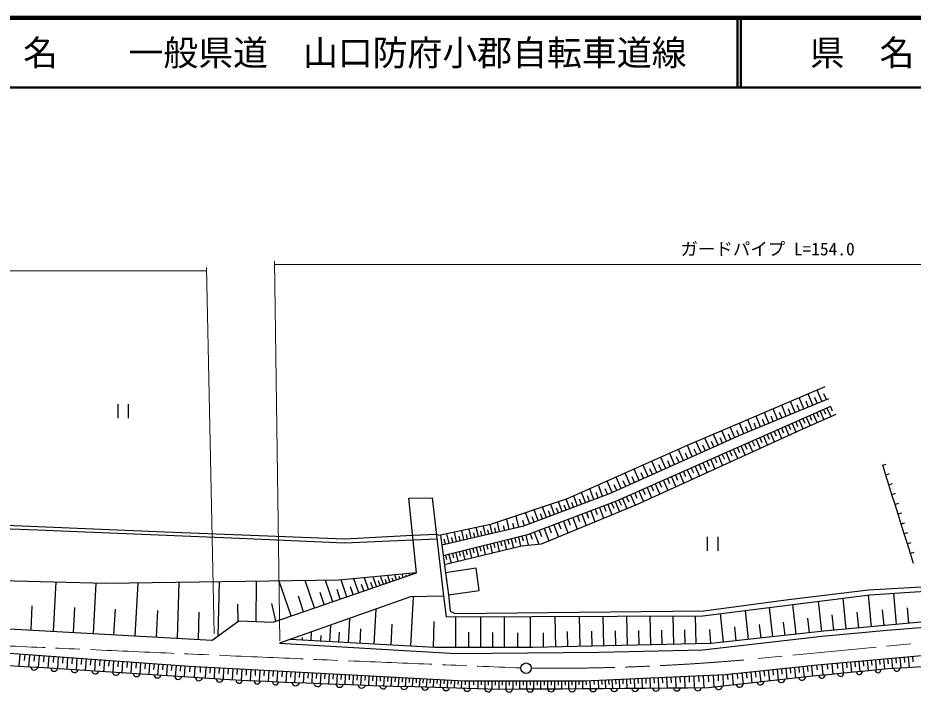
# Model space of a CAD drawing. Units: millimetres, scale not verified. Extents: x 40000 to 680000, y 20000 to 380000.
# Drawn here: x 194622 to 322937, y 283347 to 380000 of the extents above; entities that cross this region are included whole.
import ezdxf
from ezdxf.enums import TextEntityAlignment as Align

# ---------------------------------------------------------------- set-up
doc = ezdxf.new("R2010")
doc.units = ezdxf.units.MM
doc.header["$LTSCALE"] = 1000
doc.linetypes.add('CHAIN', pattern=[18.5, 12, -1.5, 3.5, -1.5])
doc.linetypes.add('DASHED', pattern=[7.5, 6, -1.5])
for name, color, linetype, lineweight in [('M-BGD', 7, 'Continuous', 25), ('M-BGD-EXST', 7, 'Continuous', 25), ('M-BMK', 2, 'CHAIN', 13), ('M-BMK-SRVR', 3, 'Continuous', 25), ('M-STR-HTXT', 7, 'Continuous', 13), ('M-TTL', 2, 'Continuous', 140), ('M-TTL-LINE', 7, 'Continuous', 50)]:
    doc.layers.add(name, color=color, linetype=linetype, lineweight=lineweight)
doc.layers.add('M-TTL-TXT', color=7, linetype='Continuous')
doc.styles.add('ＭＳ ゴシック', font='')
doc.styles.get('ＭＳ ゴシック').set_extended_font_data('MS Gothic')

msp = doc.modelspace()

# ---------------------------------------------------------------- linework, layer by layer
at = {"layer": 'M-BGD'}
for p, q in [((308559, 324500), (307895, 326104)), ((309851, 325035), (309181, 326655)), ((310502, 325305), (310165, 326118)), ((306011, 323446), (305360, 325019)), ((307279, 323971), (306621, 325559)), ((307917, 324235), (307587, 325033)), ((309203, 324767), (308870, 325573)), ((302279, 321901), (301646, 323430)), ((303511, 322411), (302872, 323955)), ((304132, 322668), (303811, 323443)), ((304755, 322926), (304110, 324484)), ((305382, 323185), (305057, 323968)), ((306643, 323707), (306316, 324498)), ((309116, 323406), (309388, 322788)), ((309610, 323624), (310153, 322394)), ((310102, 323842), (310373, 323229)), ((310592, 324058), (311132, 322837)), ((311081, 324274), (311349, 323666)), ((299850, 320895), (299229, 322395)), ((301059, 321395), (300432, 322910)), ((301667, 321647), (301352, 322408)), ((302894, 322155), (302576, 322923)), ((306111, 322079), (306390, 321447)), ((306616, 322302), (307173, 321043)), ((307120, 322524), (307397, 321897)), ((307622, 322746), (308174, 321496)), ((308122, 322967), (308397, 322344)), ((308620, 323187), (309167, 321947)), ((296208, 319313), (295536, 320815)), ((297398, 319846), (296735, 321328)), ((297987, 320109), (297657, 320845)), ((298652, 320399), (298037, 321885)), ((299250, 320646), (298941, 321393)), ((300453, 321145), (300141, 321898)), ((303554, 320949), (304123, 319660)), ((304069, 321176), (304353, 320535)), ((304582, 321403), (305147, 320125)), ((305094, 321629), (305375, 320992)), ((305603, 321854), (306164, 320585)), ((293782, 318228), (293093, 319769)), ((295003, 318774), (294322, 320295)), ((295608, 319045), (295269, 319800)), ((296805, 319580), (296471, 320326)), ((300420, 319564), (301002, 318246)), ((300947, 319797), (301237, 319141)), ((301472, 320029), (302050, 318721)), ((301996, 320261), (302284, 319609)), ((302517, 320491), (303091, 319193)), ((303036, 320720), (303322, 320074)), ((291292, 317114), (290585, 318696)), ((292545, 317675), (291847, 319236)), ((293166, 317952), (292819, 318728)), ((294395, 318502), (294052, 319268)), ((297752, 318386), (298049, 317714)), ((298290, 318623), (298881, 317285)), ((298825, 318860), (299120, 318193)), ((299359, 319096), (299946, 317767)), ((299890, 319330), (300183, 318669)), ((287487, 315412), (286776, 317003)), ((288758, 315980), (288048, 317568)), ((289393, 316264), (289038, 317057)), ((290026, 316548), (289317, 318132)), ((290660, 316831), (290306, 317623)), ((291921, 317395), (291569, 318181)), ((294483, 316942), (294787, 316254)), ((295034, 317185), (295639, 315815)), ((295581, 317427), (295883, 316745)), ((296127, 317668), (296728, 316309)), ((296671, 317908), (296970, 317231)), ((297213, 318148), (297809, 316799)), ((284939, 314272), (284224, 315868)), ((286214, 314842), (285501, 316436)), ((286851, 315127), (286495, 315923)), ((288123, 315696), (287768, 316491)), ((291701, 315713), (292321, 314311)), ((292262, 315961), (292571, 315262)), ((292821, 316207), (293435, 314816)), ((293377, 316453), (293683, 315760)), ((293931, 316698), (294541, 315318)), ((318576, 315875), (319053, 316025)), ((319018, 314467), (318576, 315875)), ((282380, 313127), (281663, 314730)), ((283661, 313700), (282945, 315300)), ((284300, 313986), (283942, 314785)), ((285577, 314557), (285220, 315355)), ((288865, 314460), (289181, 313746)), ((289437, 314712), (290066, 313289)), ((290006, 314964), (290320, 314255)), ((290574, 315215), (291198, 313802)), ((291139, 315464), (291449, 314761)), ((319495, 314616), (319018, 314467)), ((319461, 313059), (319018, 314467)), ((279812, 311978), (279092, 313587)), ((281097, 312553), (280379, 314159)), ((281739, 312840), (281380, 313643)), ((283021, 313414), (282663, 314214)), ((285975, 313183), (286618, 311726)), ((286557, 313440), (286878, 312715)), ((287138, 313697), (287776, 312251)), ((287716, 313952), (288034, 313232)), ((288292, 314207), (288925, 312772)), ((319938, 313208), (319461, 313059)), ((275971, 310505), (275422, 311956)), ((277172, 310960), (276597, 312478)), ((277793, 311195), (277499, 311972)), ((278428, 311436), (277827, 313025)), ((279146, 311708), (278794, 312511)), ((280455, 312266), (280096, 313070)), ((283028, 311881), (283356, 311139)), ((283622, 312144), (284275, 310665)), ((284213, 312405), (284539, 311668)), ((284803, 312665), (285451, 311198)), ((285390, 312925), (285713, 312194)), ((319903, 311650), (319461, 313059)), ((272650, 309247), (272128, 310626)), ((273728, 309656), (273221, 310993)), ((274270, 309861), (274013, 310538)), ((274824, 310071), (274299, 311456)), ((275391, 310286), (275123, 310994)), ((276565, 310730), (276284, 311472)), ((280233, 310649), (280851, 309214)), ((280759, 310879), (281073, 310147)), ((281266, 311103), (281908, 309650)), ((281848, 311360), (282172, 310626)), ((282435, 311619), (283090, 310137)), ((320380, 311800), (319903, 311650)), ((320345, 310242), (319903, 311650)), ((269208, 307944), (268635, 309457)), ((270391, 308392), (269835, 309859)), ((270969, 308611), (270695, 309333)), ((271538, 308826), (270999, 310249)), ((272098, 309038), (271833, 309739)), ((273193, 309453), (272936, 310132)), ((276737, 309328), (277328, 307761)), ((277363, 309565), (277656, 308791)), ((277983, 309799), (278560, 308269)), ((278594, 310030), (278880, 309274)), ((279199, 310258), (279763, 308765)), ((279718, 310454), (280029, 309718)), ((320822, 310392), (320345, 310242)), ((320787, 308834), (320345, 310242)), ((264668, 308129), (265005, 306669)), ((265990, 308571), (266357, 306981)), ((267988, 307482), (267397, 309042)), ((268603, 307714), (268312, 308483)), ((269804, 308169), (269522, 308914)), ((273487, 308101), (273801, 307269)), ((274153, 308352), (274774, 306708)), ((274810, 308600), (275117, 307788)), ((275460, 308846), (276066, 307241)), ((276102, 309088), (276402, 308296)), ((321264, 308984), (320787, 308834)), ((321229, 307426), (320787, 308834)), ((259601, 305422), (259302, 306716)), ((260624, 305658), (260330, 306932)), ((261631, 305891), (261342, 307145)), ((262623, 306119), (262338, 307354)), ((263134, 306237), (262987, 306877)), ((263666, 306360), (263359, 307690)), ((264189, 307216), (264350, 306518)), ((265530, 307568), (265700, 306830)), ((267252, 307203), (267004, 307940)), ((270036, 306797), (270704, 305030)), ((270743, 307064), (271073, 306191)), ((271441, 307328), (272093, 305603)), ((272131, 307589), (272453, 306736)), ((272813, 307846), (273450, 306162)), ((321706, 307576), (321229, 307426)), ((321671, 306018), (321229, 307426)), ((256433, 304691), (256119, 306047)), ((256971, 304815), (256816, 305488)), ((257505, 304938), (257197, 306274)), ((258035, 305061), (257882, 305723)), ((258561, 305182), (258258, 306497)), ((259083, 305302), (258932, 305955)), ((260114, 305540), (259966, 306182)), ((261129, 305775), (260984, 306407)), ((262129, 306005), (261985, 306628)), ((265844, 305444), (266003, 304805)), ((266355, 305572), (266675, 304290)), ((266868, 305700), (267035, 305031)), ((267404, 305833), (267756, 304418)), ((268028, 306038), (268318, 305271)), ((268642, 306270), (269283, 304572)), ((269321, 306527), (269658, 305632)), ((322148, 306168), (321671, 306018)), ((322113, 304610), (321671, 306018)), ((255890, 304565), (255732, 305249)), ((260815, 304191), (260970, 303571)), ((261311, 304314), (261621, 303070)), ((261809, 304438), (261964, 303815)), ((262308, 304563), (262620, 303311)), ((262808, 304688), (262965, 304060)), ((263311, 304813), (263624, 303554)), ((263814, 304938), (263972, 304307)), ((264319, 305064), (264635, 303798)), ((264826, 305191), (264984, 304555)), ((265334, 305317), (265652, 304043)), ((322590, 304759), (322113, 304610)), ((322555, 303201), (322113, 304610)), ((255928, 302973), (256078, 302371)), ((256413, 303094), (256714, 301886)), ((256899, 303214), (257050, 302609)), ((257384, 303335), (257686, 302121)), ((257870, 303456), (258021, 302847)), ((258357, 303578), (258661, 302356)), ((258845, 303700), (258998, 303087)), ((259336, 303822), (259642, 302593)), ((259827, 303945), (259981, 303328)), ((260320, 304067), (260629, 302831)), ((323032, 303351), (322555, 303201)), ((322997, 301793), (322555, 303201)), ((250789, 300108), (250710, 300338)), ((251262, 300271), (251242, 300328)), ((260287, 301105), (255893, 300466)), ((255893, 300466), (256356, 297280)), ((260750, 297918), (260287, 301105)), ((199704, 292056), (200100, 299160)), ((217684, 299055), (217461, 291068)), ((223461, 299140), (223278, 291374)), ((228763, 299219), (228715, 293471)), ((233811, 294271), (232093, 299268)), ((237142, 295416), (235798, 299323)), ((239746, 296311), (238695, 299366)), ((241791, 297014), (240961, 299426)), ((243471, 297592), (242782, 299596)), ((244868, 298072), (244296, 299738)), ((245475, 298281), (245214, 299040)), ((246029, 298472), (245553, 299855)), ((246533, 298645), (246317, 299276)), ((247006, 298808), (246612, 299954)), ((247479, 298970), (247302, 299486)), ((247952, 299133), (247636, 300050)), ((248425, 299295), (248287, 299697)), ((248898, 299458), (248661, 300146)), ((249370, 299621), (249272, 299907)), ((249843, 299783), (249685, 300242)), ((250316, 299946), (250257, 300118)), ((205453, 291737), (205855, 298950)), ((211419, 291405), (211840, 298968)), ((240826, 296683), (240362, 298033)), ((242670, 297317), (242292, 298416)), ((244202, 297843), (243888, 298757)), ((256356, 297280), (260750, 297918)), ((235579, 294878), (234819, 297088)), ((238524, 295891), (237930, 297618)), ((250930, 289933), (251321, 297003)), ((313334, 292377), (312918, 296830)), ((316966, 292716), (316540, 297286)), ((320572, 293053), (320154, 297535)), ((196617, 295703), (196483, 292273)), ((202568, 291897), (202767, 295476)), ((208393, 291573), (208598, 295248)), ((226176, 293495), (226160, 295946)), ((230989, 296029), (231565, 293498)), ((245691, 290222), (245968, 295244)), ((302329, 295496), (302792, 291273)), ((305652, 295914), (306121, 291638)), ((309338, 296379), (309813, 292043)), ((318779, 292885), (318568, 295151)), ((322346, 293218), (322139, 295435)), ((214483, 291234), (214680, 295063)), ((220558, 294787), (220448, 290902)), ((242009, 290425), (242201, 293910)), ((257363, 294144), (257360, 289742)), ((260929, 294159), (260926, 289740)), ((264312, 294173), (264309, 289737)), ((268060, 294189), (268057, 289735)), ((271724, 289809), (271626, 294204)), ((275202, 289887), (275105, 294219)), ((278630, 289964), (278535, 294234)), ((282010, 290039), (281915, 294248)), ((285340, 290114), (285247, 294262)), ((288623, 290188), (288532, 294276)), ((291859, 290260), (291769, 294290)), ((295277, 294608), (295728, 290498)), ((298843, 295057), (299300, 290890)), ((307814, 293929), (308042, 291849)), ((311553, 292211), (311348, 294409)), ((315138, 292546), (314928, 294801)), ((239429, 292928), (239299, 290575)), ((248102, 290089), (248269, 293103)), ((254169, 289754), (254268, 293472)), ((297331, 292698), (297551, 290698)), ((300875, 293037), (301089, 291086)), ((304334, 293377), (304544, 291465)), ((236675, 291953), (236607, 290724)), ((238027, 291476), (237981, 290648)), ((240615, 290502), (240695, 291954)), ((243682, 290333), (243798, 292425)), ((259192, 291922), (259190, 289741)), ((262666, 291892), (262665, 289738)), ((266232, 291831), (266230, 289736)), ((269902, 291831), (269901, 289769)), ((273469, 289848), (273421, 292030)), ((276923, 289926), (276874, 292076)), ((280326, 290002), (280279, 292121)), ((283681, 290077), (283634, 292166)), ((286988, 290151), (286941, 292210)), ((290247, 290224), (290201, 292254)), ((293745, 292316), (293874, 290305)), ((235390, 291186), (235368, 290792)), ((194891, 288779), (194765, 287028)), ((195591, 288729), (195529, 287858)), ((196288, 288679), (196164, 286945)), ((196982, 288629), (196920, 287767)), ((197672, 288580), (197549, 286864)), ((198358, 288530), (198297, 287677)), ((199041, 288482), (198919, 286783)), ((199721, 288433), (199660, 287588)), ((200397, 288384), (200276, 286702)), ((201070, 288336), (201010, 287499)), ((201739, 288288), (201619, 286621)), ((202406, 288240), (202346, 287409)), ((203071, 288192), (202952, 286533)), ((203735, 288145), (203675, 287317)), ((204397, 288097), (204278, 286447)), ((205057, 288050), (204998, 287227)), ((205716, 288003), (205598, 286360)), ((206373, 287956), (206314, 287136)), ((207028, 287909), (206911, 286274)), ((207682, 287862), (207624, 287046)), ((208334, 287815), (208218, 286188)), ((208985, 287768), (208927, 286957)), ((209634, 287722), (209518, 286103)), ((210281, 287675), (210223, 286868)), ((210927, 287629), (210811, 286019)), ((211571, 287583), (211513, 286780)), ((212214, 287537), (212099, 285934)), ((212854, 287491), (212797, 286691)), ((213494, 287445), (213379, 285850)), ((312160, 286729), (312093, 287481)), ((312779, 287543), (312913, 286040)), ((313380, 287596), (313447, 286847)), ((313979, 287650), (314112, 286157)), ((314576, 287703), (314643, 286959)), ((315171, 287756), (315303, 286274)), ((315764, 287809), (315830, 287070)), ((316355, 287862), (316486, 286390)), ((316943, 287914), (317009, 287181)), ((317530, 287966), (317660, 286505)), ((318114, 288019), (318179, 287291)), ((318697, 288070), (318826, 286620)), ((319277, 288122), (319342, 287397)), ((319857, 288174), (319988, 286708)), ((320444, 288226), (320510, 287486)), ((321037, 288279), (321170, 286782)), ((321635, 288333), (321703, 287576)), ((322241, 288387), (322377, 286858)), ((322852, 288441), (322921, 287669)), ((195541, 286982), (192687, 287151)), ((198396, 286814), (195541, 286982)), ((201250, 286645), (198396, 286814)), ((204221, 286450), (201250, 286645)), ((207192, 286256), (204221, 286450)), ((210164, 286061), (207192, 286256)), ((214132, 287399), (214075, 286604)), ((214768, 287353), (214654, 285767)), ((215402, 287308), (215346, 286517)), ((216035, 287262), (215922, 285684)), ((216667, 287217), (216610, 286430)), ((217297, 287172), (217184, 285601)), ((217925, 287127), (217869, 286343)), ((218552, 287082), (218440, 285519)), ((219273, 286251), (219315, 287030)), ((219947, 285420), (220032, 286991)), ((220772, 286170), (220814, 286949)), ((221551, 286910), (221465, 285321)), ((222186, 286876), (222144, 286078)), ((222825, 286842), (222739, 285237)), ((223467, 286807), (223424, 286001)), ((224112, 286773), (224025, 285153)), ((224760, 286738), (224716, 285924)), ((225411, 286703), (225323, 285074)), ((226062, 286668), (226019, 285856)), ((226712, 286633), (226625, 285013)), ((227360, 286599), (227317, 285791)), ((228006, 286564), (227920, 284953)), ((228651, 286530), (228608, 285727)), ((229293, 286495), (229207, 284894)), ((229934, 286461), (229891, 285663)), ((230572, 286427), (230487, 284834)), ((231209, 286393), (231167, 285599)), ((231844, 286359), (231759, 284775)), ((232478, 286325), (232435, 285535)), ((233109, 286291), (233025, 284718)), ((233738, 286257), (233696, 285476)), ((234363, 286224), (234280, 284672)), ((234983, 286190), (234942, 285420)), ((235600, 286157), (235518, 284626)), ((299028, 286157), (299111, 285364)), ((299663, 286224), (299829, 284641)), ((300296, 286290), (300379, 285501)), ((300927, 286356), (301092, 284782)), ((301557, 286422), (301640, 285637)), ((302185, 286488), (302350, 284921)), ((302812, 286554), (302894, 285772)), ((303437, 286619), (303600, 285061)), ((304060, 286684), (304142, 285907)), ((304682, 286749), (304844, 285199)), ((305302, 286814), (305383, 286041)), ((305920, 286879), (306082, 285337)), ((306537, 286944), (306618, 286175)), ((307152, 287008), (307313, 285474)), ((307766, 287072), (307846, 286307)), ((308378, 287136), (308538, 285610)), ((309219, 286517), (309157, 287219)), ((310042, 285758), (309906, 287286)), ((310729, 286623), (310664, 287354)), ((311480, 285899), (311345, 287415)), ((316571, 286398), (313892, 286136)), ((319249, 286661), (316571, 286398)), ((322027, 286836), (319249, 286661)), ((324804, 287011), (322027, 286836)), ((213135, 285866), (210164, 286061)), ((216106, 285672), (213135, 285866)), ((219077, 285477), (216106, 285672)), ((222048, 285283), (219077, 285477)), ((225019, 285088), (222048, 285283)), ((227631, 284967), (225019, 285088)), ((230244, 284846), (227631, 284967)), ((236213, 286125), (236172, 285364)), ((236821, 286092), (236740, 284581)), ((237426, 286060), (237385, 285309)), ((238026, 286027), (237946, 284536)), ((238622, 285995), (238583, 285255)), ((239215, 285964), (239136, 284492)), ((239804, 285932), (239765, 285201)), ((240389, 285901), (240311, 284449)), ((240969, 285870), (240931, 285148)), ((241547, 285839), (241470, 284406)), ((242120, 285808), (242082, 285096)), ((242689, 285778), (242614, 284363)), ((243255, 285747), (243217, 285045)), ((243817, 285717), (243742, 284321)), ((244375, 285687), (244338, 284994)), ((244930, 285658), (244856, 284280)), ((245481, 285628), (245444, 284944)), ((246028, 285599), (245956, 284244)), ((246570, 285570), (246534, 284899)), ((247107, 285541), (247036, 284212)), ((247638, 285512), (247603, 284855)), ((248164, 285484), (248095, 284182)), ((248685, 285456), (248651, 284812)), ((249201, 285429), (249133, 284152)), ((249712, 285401), (249678, 284769)), ((250217, 285374), (250150, 284123)), ((250718, 285347), (250684, 284728)), ((251217, 285321), (251151, 284094)), ((251716, 285294), (251684, 284687)), ((252216, 285267), (252151, 284065)), ((252715, 285240), (252683, 284646)), ((253214, 285214), (253151, 284037)), ((253713, 285187), (253682, 284605)), ((254213, 285160), (254151, 284008)), ((254712, 285134), (254681, 284564)), ((255211, 285107), (255151, 283979)), ((255711, 285080), (255681, 284522)), ((256210, 285053), (256151, 283951)), ((256709, 285027), (256680, 284481)), ((257208, 285000), (257151, 283922)), ((257708, 284973), (257679, 284440)), ((258207, 284946), (258151, 283893)), ((258775, 284412), (258775, 284927)), ((259369, 283858), (259369, 284927)), ((259981, 284397), (259981, 284927)), ((260543, 284927), (260543, 283824)), ((261043, 284927), (261043, 284368)), ((261543, 284927), (261543, 283796)), ((262043, 284927), (262043, 284354)), ((262543, 284927), (262543, 283767)), ((263043, 284927), (263043, 284340)), ((263543, 284927), (263543, 283739)), ((264043, 284927), (264043, 284334)), ((264543, 284927), (264543, 283744)), ((265043, 284927), (265043, 284337)), ((265543, 284927), (265543, 283750)), ((266043, 284927), (266043, 284340)), ((266543, 284927), (266543, 283756)), ((267043, 284927), (267043, 284343)), ((267543, 284927), (267543, 283762)), ((268043, 284927), (268043, 284346)), ((268543, 284927), (268543, 283767)), ((269043, 284927), (269043, 284349)), ((269543, 284927), (269543, 283773)), ((270043, 284927), (270043, 284351)), ((270543, 284927), (270543, 283779)), ((271043, 284927), (271043, 284354)), ((271543, 284927), (271543, 283785)), ((272043, 284927), (272043, 284357)), ((272543, 284927), (272543, 283790)), ((273043, 284927), (273043, 284360)), ((273543, 284927), (273543, 283796)), ((274043, 284927), (274043, 284363)), ((274543, 284927), (274543, 283802)), ((275043, 284927), (275043, 284366)), ((275543, 284927), (275543, 283808)), ((276123, 284400), (276099, 284940)), ((276719, 283814), (276667, 284966)), ((277252, 284425), (277227, 284991)), ((277779, 285016), (277832, 283825)), ((278278, 285039), (278305, 284434)), ((278778, 285061), (278833, 283833)), ((279277, 285084), (279305, 284460)), ((279776, 285107), (279834, 283841)), ((280283, 285130), (280312, 284487)), ((280797, 285153), (280856, 283848)), ((281319, 285176), (281349, 284514)), ((281848, 285200), (281909, 283856)), ((282386, 285225), (282417, 284543)), ((282932, 285250), (282994, 283865)), ((283486, 285275), (283517, 284572)), ((284048, 285300), (284112, 283873)), ((284618, 285326), (284651, 284602)), ((285198, 285352), (285264, 283882)), ((285786, 285379), (285819, 284633)), ((286382, 285406), (286451, 283891)), ((286988, 285433), (287023, 284665)), ((287603, 285461), (287674, 283901)), ((288227, 285489), (288263, 284697)), ((288861, 285518), (288934, 283910)), ((289504, 285547), (289541, 284731)), ((290157, 285577), (290232, 283920)), ((290819, 285607), (290857, 284766)), ((291492, 285637), (291569, 283931)), ((292174, 285668), (292213, 284802)), ((292867, 285700), (292947, 283941)), ((293570, 285731), (293611, 284842)), ((294282, 285764), (294360, 284032)), ((294974, 285795), (295012, 284952)), ((295649, 285825), (295723, 284184)), ((296424, 285134), (296347, 285876)), ((297217, 284350), (297050, 285950)), ((297830, 285283), (297752, 286024)), ((298392, 286091), (298558, 284499)), ((302557, 284945), (299568, 284612)), ((305546, 285277), (302557, 284945)), ((308536, 285610), (305546, 285277)), ((311214, 285873), (308536, 285610)), ((313892, 286136), (311214, 285873)), ((232856, 284725), (230244, 284846)), ((236009, 284608), (232856, 284725)), ((239161, 284491), (236009, 284608)), ((242314, 284374), (239161, 284491)), ((245467, 284258), (242314, 284374)), ((248477, 284171), (245467, 284258)), ((251487, 284085), (248477, 284171)), ((254497, 283998), (251487, 284085)), ((257507, 283912), (254497, 283998)), ((260517, 283825), (257507, 283912)), ((263527, 283739), (260517, 283825)), ((266537, 283756), (263527, 283739)), ((269547, 283773), (266537, 283756)), ((272557, 283790), (269547, 283773)), ((275568, 283808), (272557, 283790)), ((278578, 283825), (275568, 283808)), ((281588, 283842), (278578, 283825)), ((284588, 283868), (281588, 283842)), ((287588, 283894), (284588, 283868)), ((290589, 283920), (287588, 283894)), ((293589, 283946), (290589, 283920)), ((296578, 284279), (293589, 283946)), ((299568, 284612), (296578, 284279))]:
    msp.add_line(p, q, dxfattribs=at)
at = {"layer": 'M-BGD', "linetype": 'DASHED'}
for p, q in [((254622, 305944), (251197, 305806)), ((251261, 305170), (254695, 305309))]:
    msp.add_line(p, q, dxfattribs=at)
at = {"layer": 'M-BGD'}
for points in [[(310288, 327128), (290575, 318691), (273361, 311040), (262383, 307364), (255207, 305855)], [(255386, 304449), (267152, 307165), (279546, 311859), (298423, 320304), (310842, 325445)], [(311090, 324278), (280273, 310664), (267643, 305893), (255585, 302887)], [(378365, 322631), (379387, 322657), (380431, 307268), (371207, 302217), (371225, 301814), (356646, 296578), (352062, 295615), (347615, 295076), (329687, 293904), (310144, 292079), (293988, 290308), (268374, 289734), (254352, 289744), (233662, 290886)], [(255742, 301652), (266804, 304321), (269696, 304614), (283318, 310231), (307052, 321045), (311893, 323182)], [(161747, 303187), (162419, 313252), (165420, 313354), (165423, 300425), (163865, 300223), (141657, 293840), (161134, 293655), (194233, 292361), (222478, 290789), (226269, 293563), (231215, 293378), (251735, 300433), (240626, 299394), (207228, 298900), (175322, 299749), (165423, 300425)], [(251735, 300433), (250662, 311155), (254019, 311218), (255634, 297112), (250908, 296993), (232131, 290344), (257406, 288869), (277948, 289083), (292798, 289383), (309874, 291351), (319204, 292207), (332385, 293277), (348134, 294390), (353166, 295060)], [(251197, 305806), (241482, 305293), (215664, 306284), (182658, 307682), (165421, 308328)], [(255634, 297112), (256004, 294138), (292790, 294294), (316747, 297312), (352720, 299671), (371648, 307701), (378059, 308601)], [(165421, 307783), (197405, 306615), (226319, 305426), (241427, 304723), (251261, 305170)], [(254622, 305944), (255207, 305855), (255893, 300466)], [(256356, 297280), (256601, 294952), (257233, 294626), (292932, 294993), (305082, 296645), (316543, 297988), (325010, 298504), (341256, 299502), (352735, 300190), (354986, 301126)], [(377291, 298074), (374484, 297588), (366411, 292506), (344972, 290415), (309243, 287227), (296022, 285842), (275806, 284927), (258571, 284927), (219176, 287037), (183450, 289600), (117675, 289851), (88644, 289345), (67045, 288773)]]:
    msp.add_lwpolyline(points, dxfattribs=at)
for centre, radius, start, end in [((196974, 286982), 484, 186.60011, 346.63668), ((199828, 286813), 484, 186.60211, 346.63475), ((202743, 286655), 508, 188.51182, 343.99313), ((205714, 286461), 508, 188.51182, 343.99313), ((208685, 286266), 508, 188.51182, 343.99313), ((315227, 286318), 452, 192.15078, 359.05306), ((317905, 286581), 452, 192.15077, 359.05434), ((320634, 286817), 469, 192.05911, 355.15728), ((211656, 286071), 508, 188.51182, 343.99313), ((214627, 285877), 508, 188.51182, 343.99313), ((217598, 285682), 508, 188.51182, 343.99313), ((220570, 285487), 508, 188.51253, 343.99134), ((223541, 285293), 508, 188.51172, 343.99322), ((226327, 285065), 437, 182.25582, 352.43644), ((228939, 284944), 437, 182.25448, 352.43647), ((304039, 285224), 514, 199.17745, 353.52729), ((307028, 285557), 514, 199.17843, 353.52644), ((309870, 285793), 452, 192.15077, 359.05434), ((312548, 286055), 452, 192.14986, 359.05385), ((231551, 284823), 437, 182.25517, 352.43703), ((234438, 284812), 546, 193.35737, 342.4008), ((237590, 284695), 546, 193.35737, 342.4008), ((240743, 284578), 546, 193.35737, 342.4008), ((243896, 284461), 546, 193.35737, 342.4008), ((246975, 284329), 515, 191.245, 345.46329), ((249985, 284243), 515, 191.2432, 345.46392), ((252995, 284156), 515, 191.245, 345.46329), ((256005, 284070), 515, 191.245, 345.46329), ((259016, 283983), 515, 191.24445, 345.46381), ((262026, 283897), 515, 191.245, 345.46329), ((265032, 283862), 515, 193.19745, 347.46153), ((268042, 283879), 515, 193.19744, 347.46153), ((271052, 283896), 515, 193.198, 347.46097), ((274062, 283914), 515, 193.19745, 347.46153), ((277072, 283931), 515, 193.198, 347.46097), ((280082, 283948), 515, 193.198, 347.46097), ((283087, 283968), 513, 193.18472, 347.80635), ((286087, 283994), 513, 193.18418, 347.80691), ((289088, 284020), 513, 193.18418, 347.80691), ((292088, 284046), 513, 193.18416, 347.80692), ((295071, 284226), 514, 199.17704, 353.52783), ((298060, 284559), 514, 199.17745, 353.52729), ((301050, 284892), 514, 199.17704, 353.52783)]:
    msp.add_arc(centre, radius, start, end, dxfattribs=at)
at = {"layer": 'M-BGD-EXST'}
for p, q in [((208949, 324619), (208949, 322619)), ((210449, 324619), (210449, 322619)), ((293432, 305618), (293432, 303618)), ((294932, 305618), (294932, 303618))]:
    msp.add_line(p, q, dxfattribs=at)
at = {"layer": 'M-BMK'}
msp.add_line((354453, 293402), (299206, 287999), dxfattribs=at)
for centre, radius, start, end in [((965325, 17421983), 17149413, 267.33539, 267.6653), ((270912, 609518), 322761, 269.52023, 275.02912)]:
    msp.add_arc(centre, radius, start, end, dxfattribs=at)
at = {"layer": 'M-BMK-SRVR'}
msp.add_circle((267460, 286775), 750, dxfattribs=at)
at = {"layer": 'M-STR-HTXT'}
for p, q in [((221644, 344221), (222770, 291761)), ((232165, 290674), (231406, 345129)), ((231413, 344629), (377693, 344629)), ((140673, 343721), (221654, 343721))]:
    msp.add_line(p, q, dxfattribs=at)
at = {"layer": 'M-TTL'}
msp.add_line((680000, 380000), (40000, 380000), dxfattribs=at)
at = {"layer": 'M-TTL-LINE'}
for p, q in [((297750, 380000), (297750, 370000)), ((298250, 380000), (298250, 370000)), ((40000, 370000), (680000, 370000))]:
    msp.add_line(p, q, dxfattribs=at)

# ---------------------------------------------------------------- texts
at = {"layer": 'M-STR-HTXT', "style": 'ＭＳ ゴシック'}
msp.add_text('ガードパイプ L=154.0', height=1833, dxfattribs=at).set_placement((302082, 346873), align=Align.MIDDLE_CENTER)
at = {"layer": 'M-TTL-TXT', "style": 'ＭＳ ゴシック'}
for s, p in [('路 線 名', (180380, 375000)), ('一般県道\u3000山口防府小郡自転車道線', (210464, 375000))]:
    msp.add_text(s, height=3666, dxfattribs=at).set_placement(p, align=Align.MIDDLE_LEFT)
msp.add_text('県\u3000名', height=3666, dxfattribs=at).set_placement((315625, 375000), align=Align.MIDDLE_CENTER)

doc.saveas('drawing.dxf')
